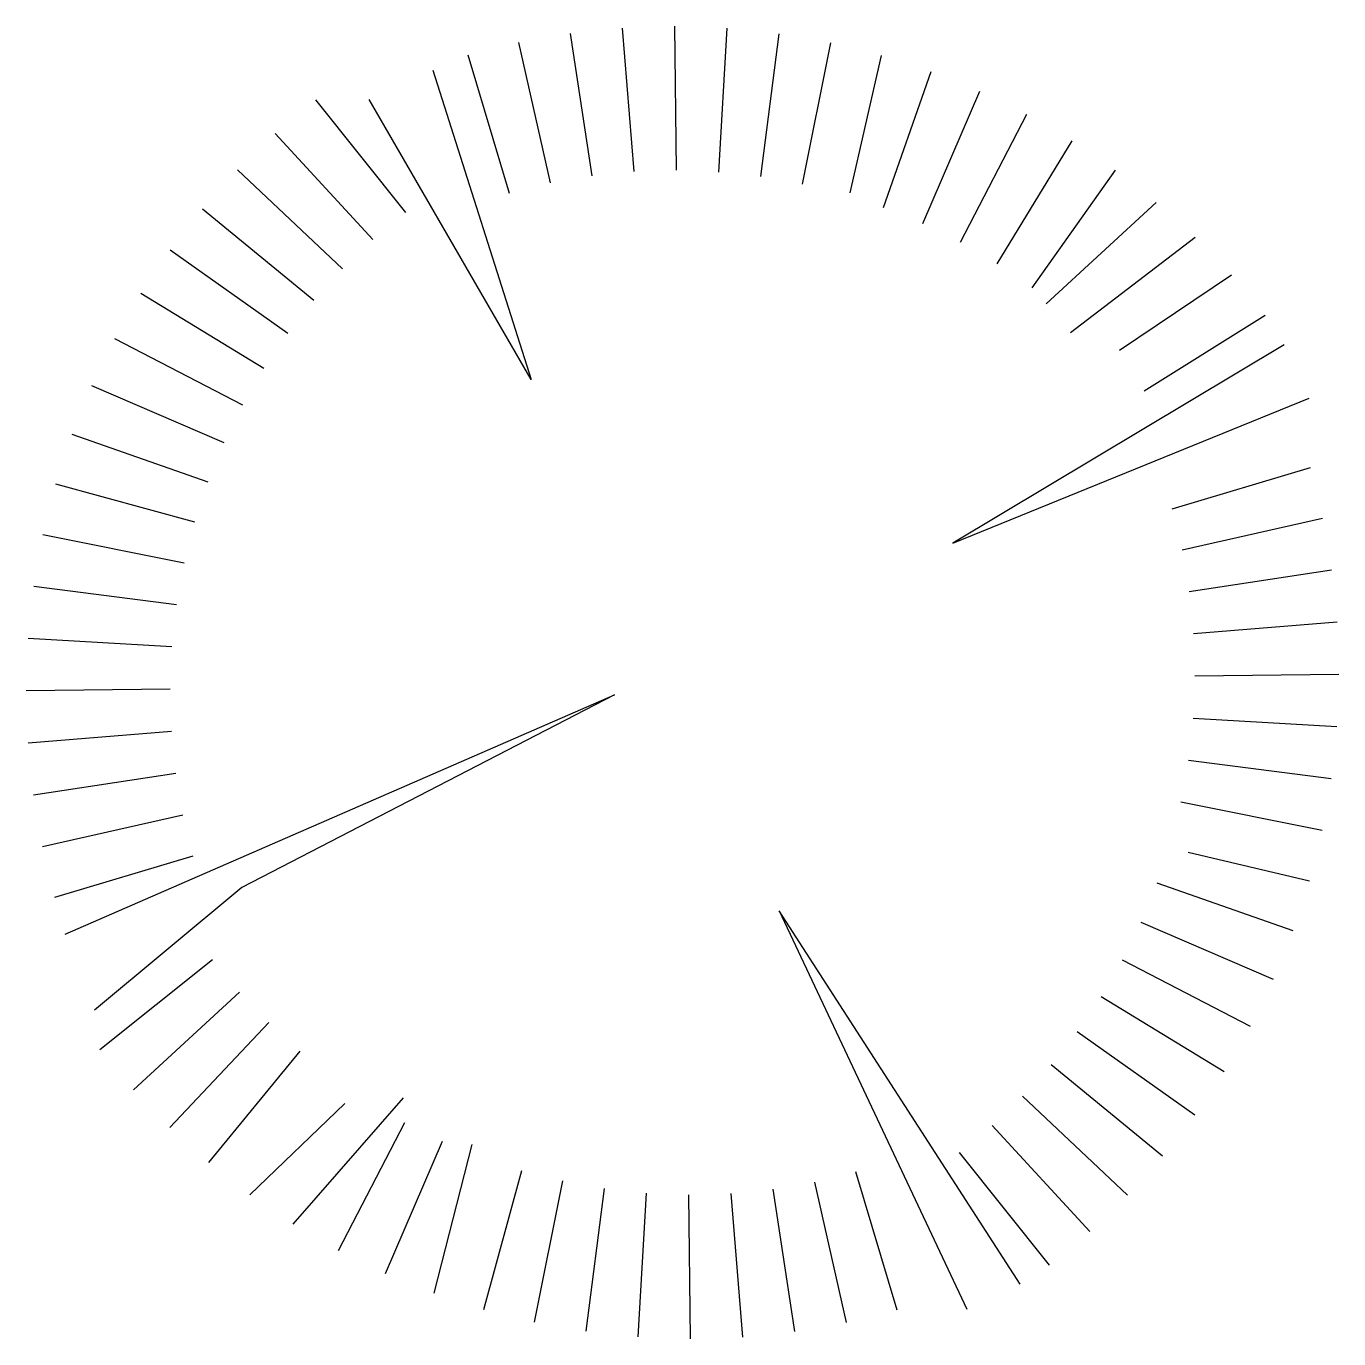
# Model space of a CAD drawing. Extents: x 303 to 988, y 21 to 705.
import ezdxf

# ---------------------------------------------------------------- set-up
doc = ezdxf.new("R2010")
doc.units = 0
doc.layers.get('0').update_dxf_attribs({"linetype": 'CONTINUOUS'})

msp = doc.modelspace()

# ---------------------------------------------------------------- linework, layer by layer
at = {"color": 0}
for p, q in [((641.38, 705.1), (642.25, 629.99)), ((586.96, 701.37), (598.28, 627.12)), ((614.11, 704.18), (620.21, 629.32)), ((668.66, 704.1), (664.29, 629.11)), ((695.79, 701.21), (686.2, 626.71)), ((560.08, 696.68), (576.54, 623.39)), ((722.66, 696.43), (707.9, 622.78)), ((533.59, 690.12), (555.13, 618.16)), ((749.13, 689.78), (732.83, 618.27)), ((515.49, 682.19), (566.63, 520.86)), ((775.08, 681.31), (750.2, 610.43)), ((800.36, 671.05), (770.61, 602.08)), ((454.19, 666.67), (501.12, 608.02)), ((566.63, 520.86), (482.25, 666.97)), ((824.87, 659.04), (790.38, 592.32)), ((433.26, 649.16), (484.16, 593.92)), ((848.49, 645.36), (809.42, 581.2)), ((413.59, 630.23), (468.23, 578.68)), ((871.09, 630.07), (827.65, 568.79)), ((395.3, 609.98), (453.4, 562.36)), ((892.57, 613.23), (835.1, 560.43)), ((378.47, 588.5), (439.74, 545.05)), ((912.82, 594.94), (847.89, 545.21)), ((931.75, 575.28), (873.46, 536.08)), ((363.17, 565.89), (427.33, 526.83)), ((949.26, 554.34), (886.24, 514.77)), ((349.49, 542.28), (416.21, 507.79)), ((959.24, 539.05), (786.52, 435.63)), ((337.49, 517.77), (406.46, 488.02)), ((786.52, 435.63), (972.23, 511.19)), ((327.22, 492.48), (398.1, 467.61)), ((972.71, 474.95), (900.75, 453.41)), ((318.75, 466.54), (391.19, 446.67)), ((979.27, 448.46), (905.98, 431.99)), ((312.11, 440.07), (385.76, 425.3)), ((983.97, 421.57), (909.71, 410.26)), ((307.33, 413.2), (381.83, 403.61)), ((986.78, 394.43), (911.91, 388.32)), ((304.43, 386.06), (379.42, 381.69)), ((987.69, 367.15), (912.58, 366.28)), ((303.44, 358.79), (378.55, 359.66)), ((323.73, 231.69), (610.1, 356.49)), ((610.1, 356.49), (415.78, 256.04)), ((986.69, 339.88), (911.71, 344.25)), ((304.35, 331.51), (379.21, 337.62)), ((983.8, 312.74), (909.3, 322.33)), ((307.16, 304.37), (381.42, 315.68)), ((979.02, 285.87), (905.37, 300.63)), ((311.86, 277.48), (385.14, 293.95)), ((972.38, 259.4), (909.25, 274.31)), ((318.42, 250.99), (390.38, 272.53)), ((415.78, 256.04), (339.07, 192.12)), ((963.9, 233.46), (893.02, 258.33)), ((695.99, 243.97), (793.78, 36.3)), ((821.64, 49.3), (695.99, 243.97)), ((953.64, 208.17), (884.67, 237.92)), ((341.87, 171.6), (400.52, 218.52)), ((941.64, 183.66), (874.91, 218.15)), ((359.38, 150.66), (414.61, 201.57)), ((927.96, 160.04), (863.8, 199.11)), ((378.3, 131), (429.85, 185.63)), ((912.66, 137.44), (851.38, 180.89)), ((398.56, 112.71), (446.17, 170.8)), ((895.82, 115.96), (837.73, 163.57)), ((442.64, 80.58), (500.15, 146.46)), ((877.53, 95.71), (822.9, 147.26)), ((420.04, 95.87), (469.47, 143.42)), ((466.25, 66.89), (500.74, 133.62)), ((857.87, 76.78), (806.97, 132.02)), ((490.76, 54.89), (520.52, 123.86)), ((516.05, 44.63), (535.95, 122.11)), ((836.94, 59.27), (790.01, 117.92)), ((541.99, 36.16), (561.86, 108.6)), ((568.46, 29.51), (583.23, 103.16)), ((757.54, 35.82), (736, 107.78)), ((595.33, 24.73), (604.92, 99.23)), ((622.47, 21.84), (626.84, 96.82)), ((649.74, 20.84), (648.87, 95.95)), ((677.02, 21.75), (670.91, 96.62)), ((704.17, 24.56), (692.85, 98.82)), ((731.05, 29.26), (714.58, 102.55))]:
    msp.add_line(p, q, dxfattribs=at)

doc.saveas('drawing.dxf')
